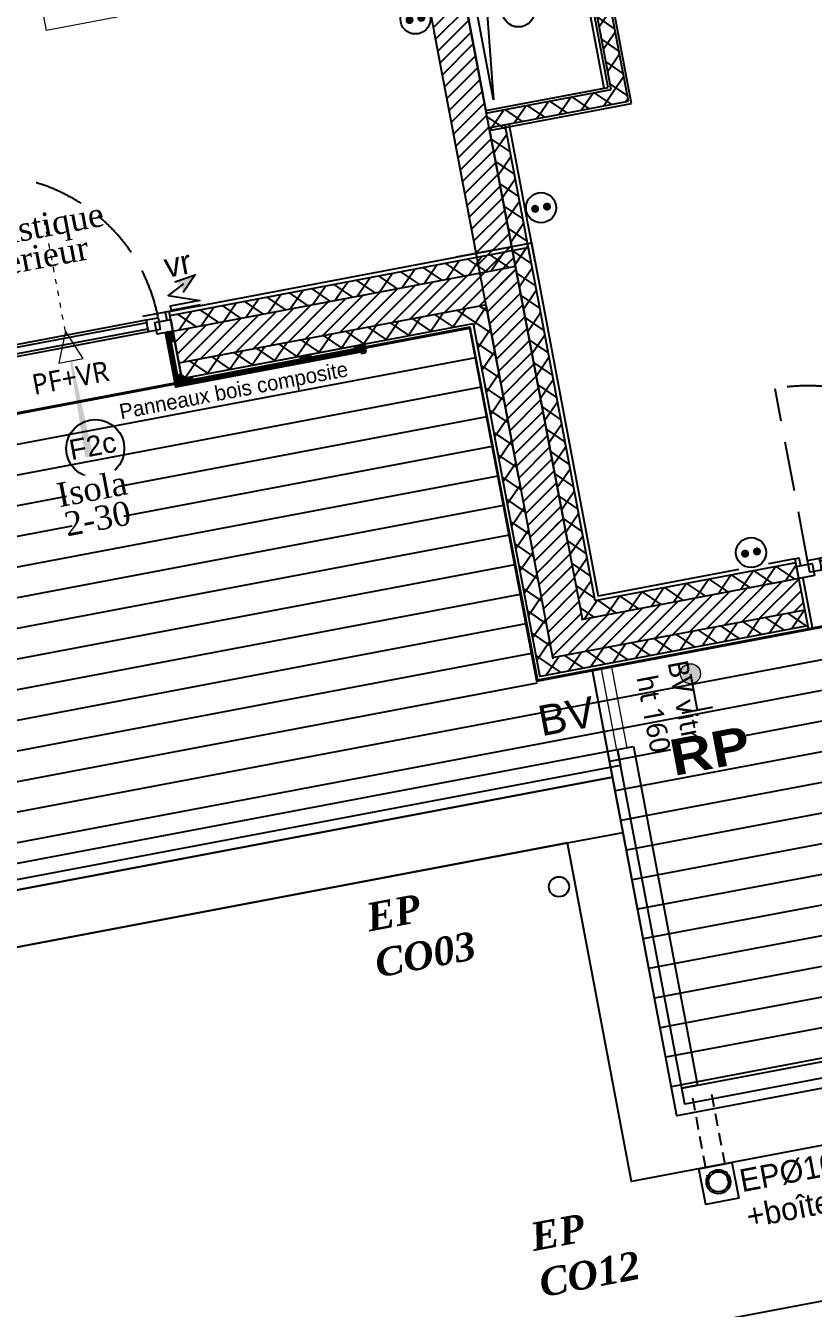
# Model space of a CAD drawing. Header units: centimetres. Extents: x 187368 to 251255, y -383447 to -322514.
# Drawn here: x 205120 to 209044, y -380162 to -373773 of the extents above; entities that cross this region are included whole.
import ezdxf

# ---------------------------------------------------------------- set-up
doc = ezdxf.new("R2010")
doc.units = ezdxf.units.CM
for name, pattern in [('ACAD_ISO03W100', [30, 12, -18]), ('Style de ligne -16', [0.192476, 0.123031, -0.069444]), ('Style de ligne -2', [0.694425, 0.48607, -0.208355])]:
    doc.linetypes.add(name, pattern=pattern)
doc.layers.get('0').update_dxf_attribs({"color": 252})
for name, color, linetype in [('3-BAT C-Niveau 2', 252, 'Continuous'), ('prlm-EAU-EF', 161, 'Continuous'), ('prlm-EAU-EPEXT', 145, 'Continuous'), ('prlm-GT', 242, 'Continuous'), ('prlm-VMC', 93, 'Continuous')]:
    doc.layers.add(name, color=color, linetype=linetype)
doc.layers.add('prlm-ELEC-CFO', color=1, linetype='Continuous', lineweight=25)
doc.layers.add('prlm-ZEROPLOT', color=254, linetype='Continuous', plot=False)
doc.styles.add('Futura Book', font='')
doc.styles.add('Futura Std Book', font='')
doc.styles.add('Helvetica', font='arial.ttf')
doc.styles.add('Lucida Grande', font='')
doc.styles.add('prlm-eau-ef', font='ariblk.ttf', dxfattribs={"height": 18})
doc.styles.add('prlm-eau-ep', font='timesbi.ttf', dxfattribs={"height": 18})
doc.styles.add('prlm-elec-cfo', font='comic.ttf', dxfattribs={"height": 12})
doc.styles.add('prlm-vmc', font='pala.ttf', dxfattribs={"height": 14})
doc.styles.get('Futura Book').set_extended_font_data('Futura Book')
doc.styles.get('Futura Std Book').set_extended_font_data('Futura Std Book')
doc.styles.get('Lucida Grande').set_extended_font_data('Lucida Grande')
pattern_1 = [(45, (67117.507, 115456.283), (-31.2347524, 39.0434405), [])]
pattern_2 = [(325.723595, (66931.62, 115456.28), (45.054865, 66.106423), []), (55.723595, (66931.62, 115456.28), (66.106423, -45.054865), [])]
pattern_3 = [(45, (0, 0), (0, -1), [])]

# ---------------------------------------------------------------- blocks, each defined once
blk = doc.blocks.new('Groupe-7-1')
at = {"linetype": 'Continuous'}
for p, q in [((14042.9, -49088.28), (13232.78, -49241.7)), ((14045.69, -49103.02), (13235.57, -49256.43)), ((14048.48, -49117.75), (13238.36, -49271.17)), ((14783.31, -49131.26), (13266.27, -49418.55)), ((14051.27, -49132.49), (13241.15, -49285.91)), ((14054.06, -49147.23), (13243.94, -49300.65)), ((14056.85, -49161.97), (13246.73, -49315.39)), ((14788.89, -49160.74), (14109.74, -49289.35)), ((14791.68, -49175.47), (14112.53, -49304.09)), ((14059.64, -49176.71), (13249.52, -49330.13)), ((14062.44, -49191.44), (13252.32, -49344.86)), ((14794.47, -49190.21), (14115.32, -49318.83)), ((14065.23, -49206.18), (13255.11, -49359.6)), ((14797.26, -49204.95), (14118.11, -49333.57)), ((14068.02, -49220.92), (13257.9, -49374.34)), ((14800.05, -49219.69), (14120.9, -49348.3)), ((14070.81, -49235.66), (13260.69, -49389.08)), ((14802.84, -49234.43), (14123.7, -49363.04)), ((14073.6, -49250.4), (13263.48, -49403.82)), ((14805.63, -49249.16), (14126.49, -49377.78)), ((14808.43, -49263.9), (14129.28, -49392.52)), ((14811.22, -49278.64), (14132.07, -49407.26)), ((14814.01, -49293.38), (14134.86, -49421.99)), ((14816.8, -49308.12), (14137.65, -49436.73)), ((14819.59, -49322.85), (14140.44, -49451.47))]:
    blk.add_line(p, q, dxfattribs=at)
blk = doc.blocks.new('PORTE FENETRE TYPE 3bis')
at = {"linetype": 'Style de ligne -2', "ltscale": 50.8}
blk.add_line((4, 16), (4, 103), dxfattribs=at)
at = {"linetype": 'Continuous', "lineweight": 25, "flags": 128}
for points in [[(-2, 18), (0, 18), (0, 14)], [(97, 18), (95, 18), (95, 14)], [(0, 7.7), (0, -18), (-2, -18)], [(95, 7.7), (95, -18), (97, -18)]]:
    blk.add_lwpolyline(points, dxfattribs=at)
at = {"linetype": 'Continuous', "flags": 128}
for points in [[(-2, 14), (6, 14), (6, 8), (-2, 8)], [(4, 16), (10, 16), (10, 10), (4, 10)], [(10, 16), (85, 16), (85, 14.5), (10, 14.5)], [(85, 16), (91, 16), (91, 10), (85, 10)], [(89, 14), (97, 14), (97, 8), (89, 8)], [(10, 11.5), (85, 11.5), (85, 10), (10, 10)]]:
    blk.add_lwpolyline(points, close=True, dxfattribs=at)
at = {"linetype": 'Style de ligne -2', "ltscale": 50.8}
blk.add_arc((4, 16), 87, 360, 90, dxfattribs=at)
at = {"insert": (23.21, -0.18), "char_height": 10.161, "attachment_point": 1, "line_spacing_factor": 0.978845, "style": 'Lucida Grande'}
blk.add_mtext('PF+VR ', dxfattribs=at)
blk = doc.blocks.new('Groupe-158-1')
at = {"linetype": 'Continuous'}
h = blk.add_hatch(dxfattribs=at)
h.set_pattern_fill('BOIS 45', color=256, style=0, pattern_type=2)
h.set_pattern_definition(pattern_3)
h.paths.add_polyline_path([(13890.44, -49080.51), (13889.51, -49075.6), (13892.16, -49075.1), (13893.09, -49080.01)])
h = blk.add_hatch(dxfattribs=at)
h.set_pattern_fill('BOIS 45', color=256, style=0, pattern_type=2)
h.set_pattern_definition(pattern_3)
h.paths.add_polyline_path([(13955.58, -49087.51), (13960.49, -49086.58), (13960.99, -49089.23), (13956.08, -49090.17)])
h = blk.add_hatch(dxfattribs=at)
h.set_pattern_fill('BOIS 45', color=256, style=0, pattern_type=2)
h.set_pattern_definition(pattern_3)
h.paths.add_polyline_path([(13988.05, -49084.11), (13983.13, -49085.04), (13982.63, -49082.39), (13987.54, -49081.46)])
h = blk.add_hatch(dxfattribs=at)
h.set_pattern_fill('BOIS 45', color=256, style=0, pattern_type=2)
h.set_pattern_definition(pattern_3)
h.paths.add_polyline_path([(13795.82, -49098.43), (13794.89, -49093.52), (13797.54, -49093.01), (13798.47, -49097.93)])
h = blk.add_hatch(dxfattribs=at)
h.set_pattern_fill('BOIS 45', color=256, style=0, pattern_type=2)
h.set_pattern_definition(pattern_3)
h.paths.add_polyline_path([(13894.47, -49101.83), (13893.54, -49096.92), (13896.2, -49096.42), (13897.13, -49101.33)])
h = blk.add_hatch(dxfattribs=at)
h.set_pattern_fill('BOIS 45', color=256, style=0, pattern_type=2)
h.set_pattern_definition(pattern_3)
h.paths.add_polyline_path([(13896.62, -49098.68), (13901.54, -49097.75), (13902.04, -49100.4), (13897.13, -49101.33)])
h = blk.add_hatch(dxfattribs=at)
h.set_pattern_fill('BOIS 45', color=256, style=0, pattern_type=2)
h.set_pattern_definition(pattern_3)
h.paths.add_polyline_path([(13799.86, -49119.75), (13794.94, -49120.68), (13794.44, -49118.03), (13799.35, -49117.1)])
h = blk.add_hatch(dxfattribs=at)
h.set_pattern_fill('BOIS 45', color=256, style=0, pattern_type=2)
h.set_pattern_definition(pattern_3)
h.paths.add_polyline_path([(13799.86, -49119.75), (13798.93, -49114.84), (13801.58, -49114.34), (13802.51, -49119.25)])
h = blk.add_hatch(dxfattribs=at)
h.set_pattern_fill('BOIS 45', color=256, style=0, pattern_type=2)
h.set_pattern_definition(pattern_3)
h.paths.add_polyline_path([(13622.73, -49131.21), (13621.8, -49126.3), (13624.45, -49125.79), (13625.38, -49130.71)])
h = blk.add_hatch(dxfattribs=at)
h.set_pattern_fill('BOIS 45', color=256, style=0, pattern_type=2)
h.set_pattern_definition(pattern_3)
h.paths.add_polyline_path([(13732.86, -49129.69), (13737.77, -49128.76), (13738.27, -49131.41), (13733.36, -49132.34)])
h = blk.add_hatch(dxfattribs=at)
h.set_pattern_fill('BOIS 45', color=256, style=0, pattern_type=2)
h.set_pattern_definition(pattern_3)
h.paths.add_polyline_path([(13673.9, -49140.85), (13678.82, -49139.92), (13679.32, -49142.58), (13674.41, -49143.51)])
h = blk.add_hatch(dxfattribs=at)
h.set_pattern_fill('BOIS 45', color=256, style=0, pattern_type=2)
h.set_pattern_definition(pattern_3)
h.paths.add_polyline_path([(13626.77, -49152.53), (13625.84, -49147.62), (13628.49, -49147.11), (13629.42, -49152.03)])
h = blk.add_hatch(dxfattribs=at)
h.set_pattern_fill('BOIS 45', color=256, style=0, pattern_type=2)
h.set_pattern_definition(pattern_3)
h.paths.add_polyline_path([(13628.92, -49149.37), (13633.83, -49148.44), (13634.33, -49151.1), (13629.42, -49152.03)])
h = blk.add_hatch(dxfattribs=at)
h.set_pattern_fill('BOIS 45', color=256, style=0, pattern_type=2)
h.set_pattern_definition(pattern_3)
h.paths.add_polyline_path([(13356.17, -49181.69), (13355.24, -49176.78), (13357.89, -49176.27), (13358.82, -49181.19)])
h = blk.add_hatch(dxfattribs=at)
h.set_pattern_fill('BOIS 45', color=256, style=0, pattern_type=2)
h.set_pattern_definition(pattern_3)
h.paths.add_polyline_path([(13360.21, -49203.01), (13355.29, -49203.94), (13354.79, -49201.29), (13359.7, -49200.36)])
h = blk.add_hatch(dxfattribs=at)
h.set_pattern_fill('BOIS 45', color=256, style=0, pattern_type=2)
h.set_pattern_definition(pattern_3)
h.paths.add_polyline_path([(13360.21, -49203.01), (13359.28, -49198.1), (13361.93, -49197.6), (13362.86, -49202.51)])
h = blk.add_hatch(dxfattribs=at)
h.set_pattern_fill('BOIS 45', color=256, style=0, pattern_type=2)
h.set_pattern_definition(pattern_3)
h.paths.add_polyline_path([(13301.25, -49214.17), (13296.34, -49215.11), (13295.84, -49212.45), (13300.75, -49211.52)])
h = blk.add_hatch(dxfattribs=at)
h.set_pattern_fill('BOIS 45', color=256, style=0, pattern_type=2)
h.set_pattern_definition(pattern_3)
h.paths.add_polyline_path([(13274.22, -49216.55), (13279.14, -49215.62), (13279.64, -49218.27), (13274.72, -49219.2)])
at = {"linetype": 'Continuous', "flags": 128}
for points in [[(13888.52, -49075.78), (13889.51, -49075.6), (13894.47, -49101.79), (13893.48, -49101.98)], [(13889.51, -49075.6), (13892.16, -49075.1), (13896.62, -49098.68), (13986.53, -49081.65), (13987.04, -49084.3), (13896.39, -49101.47), (13896.38, -49101.43), (13894.47, -49101.79)], [(13890.44, -49080.51), (13889.51, -49075.6), (13892.16, -49075.1), (13893.09, -49080.01)], [(13988.03, -49084.04), (13988.22, -49085.05), (13893.67, -49102.96), (13893.48, -49101.95)], [(13955.58, -49087.51), (13960.49, -49086.58), (13960.99, -49089.23), (13956.08, -49090.17)], [(13988.05, -49084.11), (13983.13, -49085.04), (13982.63, -49082.39), (13987.54, -49081.46)], [(13621.8, -49126.3), (13624.45, -49125.79), (13628.92, -49149.37), (13799.35, -49117.1), (13794.89, -49093.52), (13798.03, -49092.9), (13803, -49119.13), (13626.77, -49152.53)], [(13795.82, -49098.43), (13794.89, -49093.52), (13797.54, -49093.01), (13798.47, -49097.93)], [(13803.48, -49119.02), (13802.5, -49119.21), (13797.54, -49093.01), (13798.52, -49092.83)], [(13894.47, -49101.83), (13893.54, -49096.92), (13896.2, -49096.42), (13897.13, -49101.33)], [(13896.62, -49098.68), (13901.54, -49097.75), (13902.04, -49100.4), (13897.13, -49101.33)], [(13799.86, -49119.75), (13794.94, -49120.68), (13794.44, -49118.03), (13799.35, -49117.1)], [(13799.86, -49119.75), (13798.93, -49114.84), (13801.58, -49114.34), (13802.51, -49119.25)], [(13803.48, -49118.99), (13803.73, -49120.35), (13626.04, -49154), (13625.78, -49152.65)], [(13620.82, -49126.48), (13621.8, -49126.3), (13626.76, -49152.49), (13625.78, -49152.67)], [(13622.73, -49131.21), (13621.8, -49126.3), (13624.45, -49125.79), (13625.38, -49130.71)], [(13732.86, -49129.69), (13737.77, -49128.76), (13738.27, -49131.41), (13733.36, -49132.34)], [(13673.9, -49140.85), (13678.82, -49139.92), (13679.32, -49142.58), (13674.41, -49143.51)], [(13626.77, -49152.53), (13625.84, -49147.62), (13628.49, -49147.11), (13629.42, -49152.03)], [(13628.92, -49149.37), (13633.83, -49148.44), (13634.33, -49151.1), (13629.42, -49152.03)], [(13363.83, -49202.28), (13362.85, -49202.47), (13357.89, -49176.27), (13358.87, -49176.09)], [(13357.89, -49176.27), (13355.24, -49176.78), (13359.7, -49200.36), (13275.23, -49216.35), (13275.73, -49219.01), (13360.94, -49202.87), (13360.93, -49202.83), (13362.85, -49202.47)], [(13356.17, -49181.69), (13355.24, -49176.78), (13357.89, -49176.27), (13358.82, -49181.19)], [(13360.21, -49203.01), (13355.29, -49203.94), (13354.79, -49201.29), (13359.7, -49200.36)], [(13360.21, -49203.01), (13359.28, -49198.1), (13361.93, -49197.6), (13362.86, -49202.51)], [(13363.83, -49202.25), (13364.02, -49203.26), (13274.9, -49220.14), (13274.71, -49219.13)], [(13301.25, -49214.17), (13296.34, -49215.11), (13295.84, -49212.45), (13300.75, -49211.52)], [(13274.22, -49216.55), (13279.14, -49215.62), (13279.64, -49218.27), (13274.72, -49219.2)]]:
    blk.add_lwpolyline(points, close=True, dxfattribs=at)
blk = doc.blocks.new('Groupe-203-1')
at = {"linetype": 'Continuous'}
blk.add_circle((13853.5, -49133.57), 14.45, dxfattribs=at)
at = {"insert": (13839.68, -49129.46), "char_height": 10.087, "attachment_point": 1, "rotation": 10.72359, "line_spacing_factor": 0.834288, "style": 'Helvetica'}
blk.add_mtext('F2c', dxfattribs=at)
blk = doc.blocks.new('Groupe-233-1')
at = {"linetype": 'Continuous', "flags": 128}
blk.add_lwpolyline([(14174.06, -49506.93), (14157.6, -49510.05), (14154.23, -49492.26), (14170.69, -49489.15)], close=True, dxfattribs=at)
at = {"linetype": 'Continuous'}
blk.add_circle((14163.94, -49498.75), 5, dxfattribs=at)
blk = doc.blocks.new('Groupe-234-1')
at = {"linetype": 'Style de ligne -16', "ltscale": 50.8}
for p, q in [((14150.94, -49456.9), (14159.1, -49500.01)), ((14160.44, -49455.1), (14168.61, -49498.21))]:
    blk.add_line(p, q, dxfattribs=at)
blk.add_blockref('Groupe-233-1', (0, 0))
at = {"insert": (14173.61, -49492.81), "char_height": 11.3275, "attachment_point": 1, "rotation": 10.72359, "line_spacing_factor": 0.962448, "style": 'Futura Std Book'}
blk.add_mtext('EPØ100\\P+boîte à eau', dxfattribs=at)
blk = doc.blocks.new('Groupe-72-1')
at = {"linetype": 'Continuous', "lineweight": 18}
for p, q in [((13952.75, -48759.27), (13989.68, -48752.26)), ((14015.78, -48889.8), (13989.61, -48752.26)), ((13952.75, -48759.27), (13924.3, -48783.82)), ((14015.78, -48889.8), (13924.35, -48783.77))]:
    blk.add_line(p, q, dxfattribs=at)
at = {"linetype": 'Continuous'}
blk.add_line((14015.78, -48889.8), (13952.75, -48759.27), dxfattribs=at)
at = {"linetype": 'Continuous', "lineweight": 18, "flags": 128}
blk.add_lwpolyline([(13829.13, -48925.31), (13802.96, -48787.78), (13989.61, -48752.26), (14015.78, -48889.8)], close=True, dxfattribs=at)
blk = doc.blocks.new('xi.EA')
at = {"layer": 'prlm-VMC', "color": 0, "linetype": 'ByBlock', "lineweight": 5, "flags": 128}
blk.add_lwpolyline([(-6.17, -15), (6.17, -15), (0, 0)], close=True, dxfattribs=at)
at = {"layer": 'prlm-VMC', "color": 0, "linetype": 'ByBlock', "lineweight": -2, "flags": 128}
blk.add_lwpolyline([(0, -15, 1, 4, 0), (0, -63.63, 1, 1, 0)], format="xyseb", dxfattribs=at)
at = {"layer": 'prlm-VMC', "color": 0, "linetype": 'ByBlock', "lineweight": 5}
blk.add_solid([(0, 0), (6.17, -15), (-6.17, -15), (0, 0)], dxfattribs=at)
at = {"layer": 'prlm-ZEROPLOT', "color": 250, "linetype": 'ACAD_ISO03W100', "lineweight": 0, "ltscale": 0.2}
blk.add_lwpolyline([(0, 0), (0, 60)], dxfattribs=at)
blk = doc.blocks.new('xi.rp')
at = {"layer": 'prlm-EAU-EF', "lineweight": 5}
h = blk.add_hatch(color=0, dxfattribs=at)
edge = h.paths.add_edge_path()
edge.add_arc((0, 5), 5, 0, 360)
at = {"layer": 'prlm-EAU-EF', "color": 0, "const_width": 1, "flags": 128}
blk.add_lwpolyline([(-7.82, 23.46), (7.82, 23.46)], dxfattribs=at)
at = {"layer": 'prlm-EAU-EF', "color": 0, "flags": 128}
blk.add_lwpolyline([(0, 5), (0, 23.46)], dxfattribs=at)
at = {"layer": 'prlm-EAU-EF', "color": 0, "lineweight": 5}
blk.add_circle((0, 5), 5, dxfattribs=at)
blk = doc.blocks.new('xi.epext')
at = {"layer": 'prlm-EAU-EPEXT', "color": 0, "linetype": 'ByBlock', "lineweight": -2}
blk.add_circle((0, 0), 5, dxfattribs=at)
blk = doc.blocks.new('xi.VR')
at = {"layer": 'prlm-ELEC-CFO', "lineweight": 5}
blk.add_hatch(color=0, dxfattribs=at).paths.add_polyline_path([(-3, 6), (-0.1, 3.7), (0, 0), (7.5, 7.5)])
at = {"layer": 'prlm-ELEC-CFO', "color": 0}
for points in [[(-3, 6), (7.5, 7.5), (0, 0)], [(0.95, 4.23), (-7.5, 0), (7.5, -5.5), (-7.5, -5.5), (-7.5, -7.5), (7.5, -7.5)]]:
    blk.add_lwpolyline(points, dxfattribs=at)
blk = doc.blocks.new('xi.PC')
at = {"color": 0, "lineweight": 5}
blk.add_wipeout([(-7.5, -7.5), (7.5, -7.5), (7.5, 7.5), (-7.5, 7.5)], dxfattribs=at).dxf.layer = 'prlm-ELEC-CFO'
at = {"layer": 'prlm-ELEC-CFO', "color": 0, "linetype": 'ByBlock', "lineweight": 5, "const_width": 2}
for points in [[(-4, 0, 1), (-2, 0, 1)], [(2, 0, 1), (4, 0, 1)]]:
    blk.add_lwpolyline(points, format="xyb", close=True, dxfattribs=at)
at = {"layer": 'prlm-ELEC-CFO', "color": 0, "linetype": 'ByBlock', "lineweight": -2}
blk.add_circle((0, 0), 7.5, dxfattribs=at)

msp = doc.modelspace()

# ---------------------------------------------------------------- hatches: boundary and pattern name
at = {"linetype": 'Continuous'}
h = msp.add_hatch(dxfattribs=at)
h.set_pattern_fill('02_ISOLANT', color=256, scale=10, angle=100.72359, style=0, pattern_type=2)
h.set_pattern_definition([(145.723595, (66931.62, 115456.28), (-45.054865, -66.106423), []), (235.723595, (66931.62, 115456.28), (-66.106423, 45.054865), [])])
h.paths.add_polyline_path([(208036.7, -374090.5), (208123.2, -374149.5), (207948.6, -373227.5), (207889.6, -373314)])
h = msp.add_hatch(dxfattribs=at)
h.set_pattern_fill('02_ISOLANT', color=256, scale=10, angle=10.72359, style=0, pattern_type=2)
h.set_pattern_definition([(55.723595, (66931.62, 115456.28), (-66.106423, 45.054865), []), (145.723595, (66931.62, 115456.28), (45.054865, 66.106423), [])])
h.paths.add_polyline_path([(207412.3, -374208.8), (207426.1, -374281.5), (208123.2, -374149.5), (208036.7, -374090.5)])
at = {"layer": '3-BAT C-Niveau 2', "linetype": 'Continuous'}
h = msp.add_hatch(dxfattribs=at)
h.set_pattern_fill('MURS MACONNERIE-2', color=256, scale=10, style=0, pattern_type=2)
h.set_pattern_definition(pattern_1)
h.paths.add_polyline_path([(207576.1, -376026.9), (207819.9, -376347.1), (206347.1, -368569.8), (206170.2, -368603.3)])
h = msp.add_hatch(dxfattribs=at)
h.set_pattern_fill('02_ISOLANT', color=256, scale=10, angle=-79.27641, style=0, pattern_type=2)
h.set_pattern_definition([(325.723595, (66931.62, 115456.28), (45.054865, 66.106423), []), (55.723595, (66931.62, 115456.28), (66.106423, -45.054865), [])])
h.paths.add_polyline_path([(207507.2, -374266.1), (207428.6, -374281), (207558.3, -374965.7), (207636.9, -374950.9)])
h = msp.add_hatch(dxfattribs=at)
h.set_pattern_fill('02_ISOLANT', color=256, scale=10, angle=10.72359, style=0, pattern_type=2)
h.set_pattern_definition([(55.723595, (66931.62, 115456.28), (-66.106423, 45.054865), []), (145.723595, (66931.62, 115456.28), (45.054865, 66.106423), [])])
h.paths.add_polyline_path([(205838.3, -375216.1), (205853.2, -375294.7), (207554, -374972.6), (207622, -374878.3)])
h = msp.add_hatch(dxfattribs=at)
h.set_pattern_fill('02_ISOLANT', color=256, scale=10, angle=-79.27641, style=0, pattern_type=2)
h.set_pattern_definition(pattern_2)
h.paths.add_polyline_path([(207622.9, -374877), (207558.4, -374966.4), (207891.5, -376725.2), (207956, -376635.8)])
h = msp.add_hatch(dxfattribs=at)
h.set_pattern_fill('MURS MACONNERIE-2', color=256, scale=10, style=0, pattern_type=2)
h.set_pattern_definition(pattern_1)
h.paths.add_polyline_path([(207558.4, -374966.4), (207413.3, -375167.4), (207746.4, -376926.2), (207891.5, -376725.2)])
h = msp.add_hatch(dxfattribs=at)
h.set_pattern_fill('MURS MACONNERIE-2', color=256, scale=10, style=0, pattern_type=2)
h.set_pattern_definition(pattern_1)
h.paths.add_polyline_path([(205853.2, -375294.7), (205883, -375451.9), (207417.8, -375161.2), (207554, -374972.6)])
h = msp.add_hatch(dxfattribs=at)
h.set_pattern_fill('02_ISOLANT', color=256, scale=10, angle=10.72359, style=0, pattern_type=2)
h.set_pattern_definition([(55.723595, (66931.62, 115456.28), (-66.106423, 45.054865), []), (145.723595, (66931.62, 115456.28), (45.054865, 66.106423), [])])
h.paths.add_polyline_path([(205883, -375451.9), (205897.9, -375530.5), (207349.7, -375255.5), (207417.8, -375161.2)])
h = msp.add_hatch(dxfattribs=at)
h.set_pattern_fill('02_ISOLANT', color=256, scale=10, angle=-79.27641, style=0, pattern_type=2)
h.set_pattern_definition(pattern_2)
h.paths.add_polyline_path([(207413.3, -375167.4), (207348.8, -375256.8), (207681.9, -377015.6), (207746.4, -376926.2)])
h = msp.add_hatch(dxfattribs=at)
h.set_pattern_fill('02_ISOLANT', color=256, scale=10, angle=-169.27641, style=0, pattern_type=2)
h.set_pattern_definition([(235.723595, (66931.62, 115456.28), (66.106423, -45.054865), []), (325.723595, (66931.62, 115456.28), (-45.054865, -66.106423), [])])
h.paths.add_polyline_path([(208970.9, -376526.1), (208956.1, -376447.5), (207955.1, -376637.1), (207887, -376731.4)])
h = msp.add_hatch(dxfattribs=at)
h.set_pattern_fill('MURS MACONNERIE-2', color=256, scale=10, style=0, pattern_type=2)
h.set_pattern_definition(pattern_1)
h.paths.add_polyline_path([(209000.7, -376683.3), (208970.9, -376526.1), (207887, -376731.4), (207750.9, -376920)])
h = msp.add_hatch(dxfattribs=at)
h.set_pattern_fill('02_ISOLANT', color=256, scale=10, angle=-169.27641, style=0, pattern_type=2)
h.set_pattern_definition([(235.723595, (66931.62, 115456.28), (66.106423, -45.054865), []), (325.723595, (66931.62, 115456.28), (-45.054865, -66.106423), [])])
h.paths.add_polyline_path([(209015.6, -376761.9), (209000.7, -376683.3), (207750.9, -376920), (207682.8, -377014.4)])

# ---------------------------------------------------------------- linework, layer by layer
at = {"linetype": 'Continuous'}
for p, q in [((208123.2, -374149.5), (207948.6, -373227.5)), ((208123.2, -374149.5), (207948.6, -373227.5)), ((208021.5, -374080.2), (207879.3, -373329.2)), ((208036.7, -374090.5), (207889.6, -373314)), ((208036.7, -374090.5), (207889.6, -373314)), ((207409.9, -374196), (208021.5, -374080.2)), ((207412.3, -374208.8), (208036.7, -374090.5)), ((207412.3, -374208.8), (208036.7, -374090.5)), ((207426.1, -374281.5), (208123.2, -374149.5)), ((207426.1, -374281.5), (208123.2, -374149.5))]:
    msp.add_line(p, q, dxfattribs=at)
at = {"linetype": 'Continuous', "lineweight": 25}
for p, q in [((208138.3, -374159.8), (207958.9, -373212.3)), ((208021.5, -374080.2), (207879.3, -373329.2)), ((207409.9, -374196), (208021.5, -374080.2)), ((207428.5, -374294.2), (208138.3, -374159.8))]:
    msp.add_line(p, q, dxfattribs=at)
at = {"linetype": 'Continuous', "flags": 128}
msp.add_lwpolyline([(207450.9, -374142.3), (207320.7, -373457.1), (207797.6, -373366.8), (207406.7, -373557.9)], close=True, dxfattribs=at)
at = {"layer": '3-BAT C-Niveau 2', "linetype": 'Continuous', "lineweight": 25}
for p, q in [((207819.9, -376347.1), (206347.1, -368569.8)), ((207576.1, -376026.9), (206364.7, -369630.5)), ((207292, -374526.6), (206364.7, -369630.5)), ((207819.9, -376347.1), (207124, -372672.5)), ((207526.9, -374262.4), (207656.6, -374947.1)), ((207428.6, -374281), (207558.3, -374965.7)), ((207576.1, -376026.9), (207325.5, -374703.5)), ((207440.2, -374892.4), (207263.3, -374925.8)), ((207440.2, -374892.4), (207263.3, -374925.8)), ((207440.2, -374892.4), (207342, -374911)), ((207440.2, -374892.4), (207342, -374911)), ((207440.2, -374892.4), (207639.1, -374854.7)), ((207639.1, -374854.7), (207972.2, -376613.5)), ((205976.3, -375169.6), (207263.3, -374925.8)), ((207558.4, -374966.4), (207891.5, -376725.2)), ((205853.2, -375294.7), (207554, -374972.6)), ((205883, -375451.9), (207417.8, -375161.2)), ((205834.6, -375196.4), (205701.1, -375221.7)), ((205976.3, -375169.6), (205799.4, -375203.1)), ((205901.6, -375550.1), (205834.6, -375196.4)), ((207413.3, -375167.4), (207746.4, -376926.2)), ((205901.6, -375550.1), (207332.7, -375279.1)), ((207332.7, -375279.1), (207665.8, -377037.9)), ((208952.3, -376427.9), (207972.2, -376613.5)), ((208952.3, -376427.9), (209019.3, -376781.6)), ((208970.9, -376526.1), (207887, -376731.4)), ((209000.7, -376683.3), (207750.9, -376920)), ((209019.3, -376781.6), (207665.8, -377037.9))]:
    msp.add_line(p, q, dxfattribs=at)
at = {"layer": '3-BAT C-Niveau 2', "linetype": 'Continuous'}
for p, q in [((207507.2, -374266.1), (207636.9, -374950.9)), ((207526.9, -374262.4), (207656.6, -374947.1)), ((207428.6, -374281), (207558.3, -374965.7)), ((205834.6, -375196.4), (207639.1, -374854.7)), ((205838.3, -375216.1), (207622, -374878.3)), ((207622.9, -374877), (207956, -376635.8)), ((207639.1, -374854.7), (207972.2, -376613.5)), ((207558.4, -374966.4), (207891.5, -376725.2)), ((205853.2, -375294.7), (207554, -374972.6)), ((205897.9, -375530.5), (207349.7, -375255.5)), ((205901.6, -375550.1), (207332.7, -375279.1)), ((207332.7, -375279.1), (207665.8, -377037.9)), ((207348.8, -375256.8), (207681.9, -377015.6)), ((214792.6, -376003.7), (199622.2, -378876.6)), ((208952.3, -376427.9), (207972.2, -376613.5)), ((208956.1, -376447.5), (207955.1, -376637.1)), ((209000.7, -376683.3), (207750.9, -376920)), ((209019.3, -376781.6), (207665.8, -377037.9)), ((209015.6, -376761.9), (207682.8, -377014.4)), ((207818.4, -377843.6), (208096, -377791))]:
    msp.add_line(p, q, dxfattribs=at)
at = {"layer": '3-BAT C-Niveau 2', "linetype": 'Continuous', "flags": 128}
for points in [[(215010, -375647.1), (215482, -378139.2), (208137.7, -379530), (207818.4, -377843.6), (199442, -379429.9), (198956.4, -376865.4), (207332.7, -375279.1), (207665.8, -377037.9), (215010, -375647.1)], [(207989.1, -376976.7), (207665.8, -377037.9), (207332.7, -375279.1), (199231.5, -376813.3), (199665, -379102.7), (208043.9, -377515.9), (207943.4, -376985.3)], [(214734.9, -375699.2), (215154.8, -377916.2), (208363.3, -379202.3), (208043.9, -377515.9), (199665, -379102.7), (199231.5, -376813.3)]]:
    msp.add_lwpolyline(points, dxfattribs=at)
for points in [[(206815.1, -375400.6), (206807.1, -375358.3), (206784.5, -375362.6), (206784.8, -375364.5), (206805.5, -375360.6), (206812.7, -375399), (206792.1, -375402.9), (206792.5, -375404.9)], [(214734.9, -375699.2), (215154.8, -377916.2), (208363.3, -379202.3), (207943.4, -376985.3)], [(199689.7, -378965.2), (208068.5, -377378.4), (208083.4, -377457.1), (199704.5, -379043.8)], [(208147.3, -377363.5), (208466.8, -379050.5), (208388.2, -379065.4), (208068.7, -377378.4)], [(208388.2, -379065.4), (215081.4, -377797.9), (215096.3, -377876.5), (208403.1, -379144)]]:
    msp.add_lwpolyline(points, close=True, dxfattribs=at)
at = {"layer": '3-BAT C-Niveau 2', "linetype": 'Continuous', "lineweight": 18, "flags": 128}
msp.add_lwpolyline([(207989.1, -376976.7), (208038.2, -376967.4), (208114.4, -377369.8), (208065.3, -377379.1)], close=True, dxfattribs=at)
at = {"layer": 'prlm-GT'}
msp.add_lwpolyline([(207859.7, -373333.2), (207270.3, -373444.9), (207412.5, -374195.8), (208001.9, -374084.2)], close=True, dxfattribs=at)
at = {"layer": 'prlm-VMC'}
msp.add_circle((207574.2, -373699.3), 80, dxfattribs=at)

# ---------------------------------------------------------------- block references
at = {"xscale": 10, "yscale": 10, "zscale": 10}
msp.add_blockref('Groupe-72-1', (66931.6, 115456.3), dxfattribs=at)
at = {"layer": '3-BAT C-Niveau 2', "xscale": 10, "yscale": 10, "zscale": 10}
for p, rotation in [((204915, -375553.8), 10.72359474388794), ((209005.5, -376601), 10.72359474388036)]:
    msp.add_blockref('PORTE FENETRE TYPE 3bis', p, dxfattribs=dict(at, rotation=rotation))
for name in ['Groupe-158-1', 'Groupe-7-1', 'Groupe-203-1', 'Groupe-234-1']:
    msp.add_blockref(name, (66931.6, 115456.3), dxfattribs=at)
at = {"layer": 'prlm-EAU-EF', "xscale": 10, "yscale": 10, "zscale": 10, "rotation": 190.723594743849}
msp.add_blockref('xi.rp', (208422.1, -376951.5), dxfattribs=at)
at = {"layer": 'prlm-EAU-EPEXT', "rotation": 10.72360141139323}
for p, xscale, yscale, zscale in [((207776.5, -378062), 10, 10, 10), ((208571, -379531.2), 11.99999999999999, 11.99999999999999, 11.99999999999999)]:
    msp.add_blockref('xi.epext', p, dxfattribs=dict(at, xscale=xscale, yscale=yscale, zscale=zscale))

# ---------------------------------------------------------------- texts
at = {"layer": '3-BAT C-Niveau 2'}
for s, insert, char_height, attachment_point, rotation, line_spacing_factor, style in [('Panneaux bois composite', (205580.5, -375659.1), 75.516, 1, 10.72359, 0.962448, 'Futura Book'), ('BV vitré\\Pht 160', (208461.5, -377160), 101.61, 2, 280.72359, 0.978845, 'Lucida Grande'), ('BV\\P', (207800, -377137.7), 151.31, 2, 10.72359, 0.834288, 'Helvetica')]:
    msp.add_mtext(s, dxfattribs=dict(at, insert=insert, char_height=char_height, attachment_point=attachment_point, rotation=rotation, line_spacing_factor=line_spacing_factor, style=style))
at = {"layer": 'prlm-EAU-EPEXT', "char_height": 140, "attachment_point": 1, "rotation": 10.7236, "style": 'prlm-eau-ep'}
for s, insert in [('EP CO03', (206805.5, -378147.4)), ('EP CO12', (207623.8, -379739.3))]:
    msp.add_mtext_dynamic_manual_height_columns(s, width=91.584, gutter_width=75, heights=[0], dxfattribs=dict(at, insert=insert))

# ---------------------------------------------------------------- next in the draw order: texts
at = {"layer": 'prlm-VMC', "insert": (205089.9, -374727.1), "char_height": 120, "width": 236.74, "attachment_point": 2, "rotation": 10.7236, "line_spacing_factor": 0.75, "style": 'prlm-vmc', "bg_fill": 3, "box_fill_scale": 1.1, "bg_fill_color": 256, "bg_fill_transparency": 0}
msp.add_mtext('Acoustique intérieur', dxfattribs=at)
at = {"layer": 'prlm-VMC', "linetype": 'ByBlock', "lineweight": -2, "insert": (205438.5, -376020.9), "char_height": 120, "width": 236.74, "attachment_point": 2, "rotation": 10.7236, "line_spacing_factor": 0.75, "style": 'prlm-vmc', "bg_fill": 3, "box_fill_scale": 1.1, "bg_fill_color": 256, "bg_fill_transparency": 0}
msp.add_mtext('Isola\\P2-30', dxfattribs=at)

# ---------------------------------------------------------------- next in the draw order: linework, layer by layer
at = {"layer": 'prlm-ZEROPLOT'}
for points in [[(191077.7, -335262.5), (199828.6, -333605.3), (200423.4, -336745.9), (207392.9, -335424.9), (215009.4, -375643), (207669.7, -377033), (207331.9, -375275.1), (198955.6, -376861.4)], [(198955.6, -376861.4), (207331.9, -375275.1), (207669.7, -377033), (215009.4, -375643), (215482, -378139.5), (208137.8, -379530.3), (207818.4, -377843.9), (199442.1, -379430.2)]]:
    msp.add_lwpolyline(points, close=True, dxfattribs=at)

# ---------------------------------------------------------------- next in the draw order: block references
at = {"layer": 'prlm-VMC', "xscale": 10, "yscale": 10, "zscale": 10, "rotation": 10.72359474391354}
msp.add_blockref('xi.EA', (205317.9, -375294.6), dxfattribs=at)

# ---------------------------------------------------------------- next in the draw order: block references
at = {"layer": 'prlm-ELEC-CFO', "xscale": 10, "yscale": 10, "zscale": 10, "rotation": 10.72360141139323}
for p in [(207061.4, -373739.1), (207687.3, -374679.4), (208733.4, -376397.2)]:
    msp.add_blockref('xi.PC', p, dxfattribs=at)

# ---------------------------------------------------------------- next in the draw order: texts
at = {"layer": 'prlm-EAU-EF', "lineweight": 20, "insert": (208512.4, -377296.1), "char_height": 180, "attachment_point": 2, "rotation": 10.7236, "line_spacing_factor": 0.8, "style": 'prlm-eau-ef', "bg_fill": 3, "box_fill_scale": 0.95, "bg_fill_color": 256, "bg_fill_transparency": 0}
msp.add_mtext('RP', dxfattribs=at)
at = {"layer": 'prlm-ELEC-CFO', "lineweight": 20, "insert": (205876.3, -374957.6), "char_height": 120, "attachment_point": 5, "rotation": 10.7236, "line_spacing_factor": 0.8, "style": 'prlm-elec-cfo', "bg_fill": 3, "box_fill_scale": 1.1, "bg_fill_color": 256, "bg_fill_transparency": 0}
msp.add_mtext('vr', dxfattribs=at)

# ---------------------------------------------------------------- next in the draw order: linework, layer by layer
at = {"layer": 'prlm-EAU-EPEXT'}
msp.add_lwpolyline([(187885.6, -333165.6), (241402.1, -323030.8), (250721.3, -372240.6), (197204.9, -382375.5)], close=True, dxfattribs=at)

# ---------------------------------------------------------------- next in the draw order: block references
at = {"layer": 'prlm-ELEC-CFO', "xscale": 10, "yscale": 10, "zscale": 10, "rotation": 10.72360141139323}
msp.add_blockref('xi.VR', (205903.7, -375102.2), dxfattribs=at)

doc.saveas('drawing.dxf')
